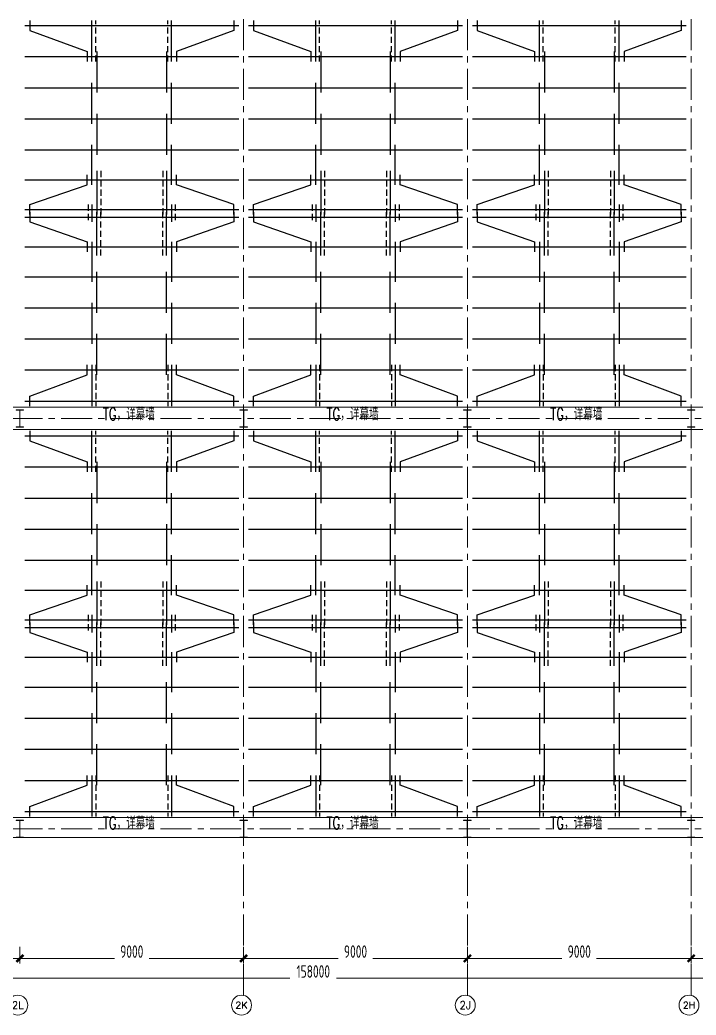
# Model space of a CAD drawing. Extents: x -1201378 to 2367219, y -619313 to 244905.
# Drawn here: x 2226242 to 2253442, y -71587 to -31573 of the extents above; entities that cross this region are included whole.
import ezdxf
from ezdxf.enums import TextEntityAlignment as Align

# ---------------------------------------------------------------- set-up
doc = ezdxf.new("R2010")
doc.units = 0
doc.header["$LTSCALE"] = 1000
doc.linetypes.add('CENTER', pattern=[2, 1.25, -0.25, 0.25, -0.25])
doc.linetypes.add('DASHED', pattern=[0.75, 0.5, -0.25])
doc.layers.get('0').update_dxf_attribs({"linetype": 'CONTINUOUS'})
doc.layers.get('Defpoints').update_dxf_attribs({"linetype": 'CONTINUOUS'})
for name, color, linetype, lineweight in [('S-axis', 111, 'CONTINUOUS', 0), ('S-col', 2, 'CONTINUOUS', 0), ('S-dote', 5, 'CENTER', 0), ('THIN', 7, 'CONTINUOUS', 0), ('梁', 4, 'CONTINUOUS', 18)]:
    doc.layers.add(name, color=color, linetype=linetype, lineweight=lineweight)
doc.layers.add('S-SHAPE', color=51, linetype='CONTINUOUS')
doc.styles.add('_TCH_AXIS', font='COMPLEX', dxfattribs={"bigfont": 'GBCBIG'})
doc.styles.add('TSSD_Dimension', font='tssdeng.shx', dxfattribs={"width": 0.7, "bigfont": 'hztxt.shx'})
doc.styles.add('TSSD_Rein', font='tj-romans1.shx', dxfattribs={"width": 0.7, "bigfont": 'tj-hztxt.shx'})
doc.dimstyles.new('TSSD_200_200', dxfattribs={"dimtxt": 500, "dimasz": 200, "dimexe": 200, "dimexo": 500, "dimgap": 200, "dimtad": 1, "dimdec": 0, "dimzin": 0, "dimdsep": 46, "dimtxsty": 'TSSD_Dimension', "dimblk": 'ARCHTICK', "dimcen": 0, "dimdle": 200, "dimclrt": 7, "dimadec": 0, "dimazin": 0, "dimtfac": 1, "dimtdec": 0, "dimtix": 1, "dimtmove": 2, "dimatfit": 3, "dimfxl": 1, "dimtolj": 1, "dimtzin": 0, "dimarcsym": 0})

# ---------------------------------------------------------------- blocks, each defined once
blk = doc.blocks.new('_ArchTick')
at = {"color": 0, "linetype": 'ByBlock', "const_width": 0.5}
blk.add_lwpolyline([(-0.71, -0.71), (0.71, 0.71)], dxfattribs=at)
blk = doc.blocks.new('*D73')
at = {"layer": 'Defpoints', "color": 0, "transparency": 16777216}
for p in [(-182758, -268348), (-173758, -268348), (-173758, -269308)]:
    blk.add_point(p, dxfattribs=at)
at = {"layer": 'S-axis', "color": 0, "lineweight": -2, "transparency": 16777216}
for p, q in [((-182758, -268848), (-182758, -269508)), ((-173758, -268848), (-173758, -269508)), ((-182958, -269308), (-178957, -269308)), ((-173558, -269308), (-177560, -269308))]:
    blk.add_line(p, q, dxfattribs=at)
at = {"layer": 'S-axis', "color": 0, "lineweight": -2, "transparency": 16777216, "xscale": 200, "yscale": 200, "zscale": 200, "rotation": 180}
blk.add_blockref('_ArchTick', (-182758, -269308), dxfattribs=at)
at = {"layer": 'S-axis', "color": 0, "lineweight": -2, "transparency": 16777216, "xscale": 200, "yscale": 200, "zscale": 200}
blk.add_blockref('_ArchTick', (-173758, -269308), dxfattribs=at)
at = {"layer": 'S-axis', "color": 7, "transparency": 16777216, "insert": (-178258, -269033), "char_height": 500, "attachment_point": 5, "style": 'TSSD_Dimension'}
blk.add_mtext('\\A1;9000', dxfattribs=at)
blk = doc.blocks.new('*D74')
at = {"layer": 'Defpoints', "color": 0, "transparency": 16777216}
for p in [(-173758, -268348), (-164758, -268348), (-164758, -269308)]:
    blk.add_point(p, dxfattribs=at)
at = {"layer": 'S-axis', "color": 0, "lineweight": -2, "transparency": 16777216}
for p, q in [((-173758, -268848), (-173758, -269508)), ((-164758, -268848), (-164758, -269508)), ((-173958, -269308), (-169957, -269308)), ((-164558, -269308), (-168560, -269308))]:
    blk.add_line(p, q, dxfattribs=at)
at = {"layer": 'S-axis', "color": 0, "lineweight": -2, "transparency": 16777216, "xscale": 200, "yscale": 200, "zscale": 200, "rotation": 180}
blk.add_blockref('_ArchTick', (-173758, -269308), dxfattribs=at)
at = {"layer": 'S-axis', "color": 0, "lineweight": -2, "transparency": 16777216, "xscale": 200, "yscale": 200, "zscale": 200}
blk.add_blockref('_ArchTick', (-164758, -269308), dxfattribs=at)
at = {"layer": 'S-axis', "color": 7, "transparency": 16777216, "insert": (-169258, -269033), "char_height": 500, "attachment_point": 5, "style": 'TSSD_Dimension'}
blk.add_mtext('\\A1;9000', dxfattribs=at)
blk = doc.blocks.new('*D75')
at = {"layer": 'Defpoints', "color": 0, "transparency": 16777216}
for p in [(-164758, -268348), (-155758, -268348), (-155758, -269308)]:
    blk.add_point(p, dxfattribs=at)
at = {"layer": 'S-axis', "color": 0, "lineweight": -2, "transparency": 16777216}
for p, q in [((-164758, -268848), (-164758, -269508)), ((-155758, -268848), (-155758, -269508)), ((-164958, -269308), (-160957, -269308)), ((-155558, -269308), (-159560, -269308))]:
    blk.add_line(p, q, dxfattribs=at)
at = {"layer": 'S-axis', "color": 0, "lineweight": -2, "transparency": 16777216, "xscale": 200, "yscale": 200, "zscale": 200, "rotation": 180}
blk.add_blockref('_ArchTick', (-164758, -269308), dxfattribs=at)
at = {"layer": 'S-axis', "color": 0, "lineweight": -2, "transparency": 16777216, "xscale": 200, "yscale": 200, "zscale": 200}
blk.add_blockref('_ArchTick', (-155758, -269308), dxfattribs=at)
at = {"layer": 'S-axis', "color": 7, "transparency": 16777216, "insert": (-160258, -269033), "char_height": 500, "attachment_point": 5, "style": 'TSSD_Dimension'}
blk.add_mtext('\\A1;9000', dxfattribs=at)
blk = doc.blocks.new('*D76')
at = {"layer": 'Defpoints', "color": 0, "transparency": 16777216}
for p in [(-155758, -268348), (-146758, -268348), (-146758, -269308)]:
    blk.add_point(p, dxfattribs=at)
at = {"layer": 'S-axis', "color": 0, "lineweight": -2, "transparency": 16777216}
for p, q in [((-155758, -268848), (-155758, -269508)), ((-146758, -268848), (-146758, -269508)), ((-155958, -269308), (-151957, -269308)), ((-146558, -269308), (-150560, -269308))]:
    blk.add_line(p, q, dxfattribs=at)
at = {"layer": 'S-axis', "color": 0, "lineweight": -2, "transparency": 16777216, "xscale": 200, "yscale": 200, "zscale": 200, "rotation": 180}
blk.add_blockref('_ArchTick', (-155758, -269308), dxfattribs=at)
at = {"layer": 'S-axis', "color": 0, "lineweight": -2, "transparency": 16777216, "xscale": 200, "yscale": 200, "zscale": 200}
blk.add_blockref('_ArchTick', (-146758, -269308), dxfattribs=at)
at = {"layer": 'S-axis', "color": 7, "transparency": 16777216, "insert": (-151258, -269033), "char_height": 500, "attachment_point": 5, "style": 'TSSD_Dimension'}
blk.add_mtext('\\A1;9000', dxfattribs=at)
blk = doc.blocks.new('*D77')
at = {"layer": 'Defpoints', "color": 0, "transparency": 16777216}
for p in [(-146758, -268348), (-137758, -268348), (-137758, -269308)]:
    blk.add_point(p, dxfattribs=at)
at = {"layer": 'S-axis', "color": 0, "lineweight": -2, "transparency": 16777216}
for p, q in [((-146758, -268848), (-146758, -269508)), ((-137758, -268848), (-137758, -269508)), ((-146958, -269308), (-142957, -269308)), ((-137558, -269308), (-141560, -269308))]:
    blk.add_line(p, q, dxfattribs=at)
at = {"layer": 'S-axis', "color": 0, "lineweight": -2, "transparency": 16777216, "xscale": 200, "yscale": 200, "zscale": 200, "rotation": 180}
blk.add_blockref('_ArchTick', (-146758, -269308), dxfattribs=at)
at = {"layer": 'S-axis', "color": 0, "lineweight": -2, "transparency": 16777216, "xscale": 200, "yscale": 200, "zscale": 200}
blk.add_blockref('_ArchTick', (-137758, -269308), dxfattribs=at)
at = {"layer": 'S-axis', "color": 7, "transparency": 16777216, "insert": (-142258, -269033), "char_height": 500, "attachment_point": 5, "style": 'TSSD_Dimension'}
blk.add_mtext('\\A1;9000', dxfattribs=at)
blk = doc.blocks.new('*D92')
at = {"layer": 'Defpoints', "color": 0, "transparency": 16777216}
for p in [(-240958, -268448), (-82958, -268448), (-82958, -270108)]:
    blk.add_point(p, dxfattribs=at)
at = {"layer": 'S-axis', "color": 0, "lineweight": -2, "transparency": 16777216}
for p, q in [((-240958, -268948), (-240958, -270308)), ((-82958, -268948), (-82958, -270308)), ((-241158, -270108), (-162899, -270108)), ((-82758, -270108), (-161018, -270108))]:
    blk.add_line(p, q, dxfattribs=at)
at = {"layer": 'S-axis', "color": 0, "lineweight": -2, "transparency": 16777216, "xscale": 200, "yscale": 200, "zscale": 200, "rotation": 180}
blk.add_blockref('_ArchTick', (-240958, -270108), dxfattribs=at)
at = {"layer": 'S-axis', "color": 0, "lineweight": -2, "transparency": 16777216, "xscale": 200, "yscale": 200, "zscale": 200}
blk.add_blockref('_ArchTick', (-82958, -270108), dxfattribs=at)
at = {"layer": 'S-axis', "color": 7, "transparency": 16777216, "insert": (-161958, -269833), "char_height": 500, "attachment_point": 5, "style": 'TSSD_Dimension'}
blk.add_mtext('\\A1;158000', dxfattribs=at)
blk = doc.blocks.new('nt66')
at = {"layer": 'S-col'}
blk.add_lwpolyline([(-195790, 766820), (-195490, 766820), (-195490, 766808), (-195636, 766808), (-195636, 766132), (-195490, 766132), (-195490, 766120), (-195790, 766120), (-195790, 766132), (-195644, 766132), (-195644, 766808), (-195790, 766808)], close=True, dxfattribs=at)
blk = doc.blocks.new('33333')
for p in [(-23214, -109900), (-14214, -109900), (-5214, -109900), (3786, -109900), (-23214, -126400), (-14214, -126400), (-5214, -126400), (3786, -126400)]:
    blk.add_blockref('nt66', p)
blk = doc.blocks.new('2#轴网')
at = {"layer": 'S-axis'}
for centre in [(-173843.4, -271187), (-164843.4, -271187), (-155843.4, -271187), (-146843.4, -271187)]:
    blk.add_circle(centre, 400, dxfattribs=at)
at = {"layer": 'S-dote'}
for p, q in [((-164758.5, -270787), (-164758.5, -175298.2)), ((-155758.5, -270787), (-155758.5, -175298.2)), ((-146758.5, -270787), (-146758.5, -175298.2)), ((-74854.3, -247598.2), (-251154.3, -247598.2)), ((-74854.3, -264098.2), (-251154.3, -264098.2))]:
    blk.add_line(p, q, dxfattribs=at)
at = {"layer": 'S-axis', "style": '_TCH_AXIS'}
for s, height, p, p2 in [('2L', 288.12, (-174083.5, -271331.1), (-173603.3, -271331.1)), ('2K', 265.5, (-165089.9, -271319.8), (-164596.8, -271319.8)), ('2J', 314.07, (-156075.2, -271344.1), (-155611.5, -271344.1)), ('2H', 260.31, (-147091.3, -271317.2), (-146595.5, -271317.2))]:
    blk.add_text(s, height=height, dxfattribs=at).set_placement(p, p2, align=Align.FIT)
at = {"layer": 'S-axis'}
for base, p1, p2, picture, middle in [((-82958.5, -270108.2), (-240958.5, -268448.2), (-82958.5, -268448.2), '*D92', (-161958.5, -269833.2)), ((-173758.5, -269308.2), (-182758.5, -268348.2), (-173758.5, -268348.2), '*D73', (-178258.5, -269033.2)), ((-164758.5, -269308.2), (-173758.5, -268348.2), (-164758.5, -268348.2), '*D74', (-169258.5, -269033.2)), ((-155758.5, -269308.2), (-164758.5, -268348.2), (-155758.5, -268348.2), '*D75', (-160258.5, -269033.2)), ((-146758.5, -269308.2), (-155758.5, -268348.2), (-146758.5, -268348.2), '*D76', (-151258.5, -269033.2)), ((-137758.5, -269308.2), (-146758.5, -268348.2), (-137758.5, -268348.2), '*D77', (-142258.5, -269033.2))]:
    dim = blk.add_linear_dim(base=base, p1=p1, p2=p2, angle=0, dimstyle='TSSD_200_200', dxfattribs=at)
    dim.commit()
    dim.dimension.update_dxf_attribs({"geometry": picture, "text_midpoint": middle, "dimtype": 161})

msp = doc.modelspace()

# ---------------------------------------------------------------- linework, layer by layer
at = {"layer": 'S-SHAPE'}
for p, q in [((2229141.5, -33248.2), (2229141.5, -31598.2)), ((2232341.5, -33248.2), (2232341.5, -31598.2)), ((2238141.5, -33248.2), (2238141.5, -31598.2)), ((2241341.5, -33248.2), (2241341.5, -31598.2)), ((2247141.5, -33248.2), (2247141.5, -31598.2)), ((2250341.5, -33248.2), (2250341.5, -31598.2)), ((2226441.5, -31798.2), (2235041.5, -31798.2)), ((2235441.5, -31798.2), (2244041.5, -31798.2)), ((2244441.5, -31798.2), (2253041.5, -31798.2)), ((2226441.5, -33048.2), (2235041.5, -33048.2)), ((2229341.5, -32848.2), (2229341.5, -34498.2)), ((2232141.5, -32848.2), (2232141.5, -34498.2)), ((2235441.5, -33048.2), (2244041.5, -33048.2)), ((2238341.5, -32848.2), (2238341.5, -34498.2)), ((2241141.5, -32848.2), (2241141.5, -34498.2)), ((2244441.5, -33048.2), (2253041.5, -33048.2)), ((2247341.5, -32848.2), (2247341.5, -34498.2)), ((2250141.5, -32848.2), (2250141.5, -34498.2)), ((2226441.5, -34298.2), (2235041.5, -34298.2)), ((2229141.5, -35748.2), (2229141.5, -34098.2)), ((2232341.5, -35748.2), (2232341.5, -34098.2)), ((2235441.5, -34298.2), (2244041.5, -34298.2)), ((2238141.5, -35748.2), (2238141.5, -34098.2)), ((2241341.5, -35748.2), (2241341.5, -34098.2)), ((2244441.5, -34298.2), (2253041.5, -34298.2)), ((2247141.5, -35748.2), (2247141.5, -34098.2)), ((2250341.5, -35748.2), (2250341.5, -34098.2)), ((2226441.5, -35548.2), (2235041.5, -35548.2)), ((2229341.5, -35348.2), (2229341.5, -36998.2)), ((2232141.5, -35348.2), (2232141.5, -36998.2)), ((2235441.5, -35548.2), (2244041.5, -35548.2)), ((2238341.5, -35348.2), (2238341.5, -36998.2)), ((2241141.5, -35348.2), (2241141.5, -36998.2)), ((2244441.5, -35548.2), (2253041.5, -35548.2)), ((2247341.5, -35348.2), (2247341.5, -36998.2)), ((2250141.5, -35348.2), (2250141.5, -36998.2)), ((2226441.5, -36798.2), (2235041.5, -36798.2)), ((2229141.5, -38198.2), (2229141.5, -36598.2)), ((2232341.5, -38198.2), (2232341.5, -36598.2)), ((2235441.5, -36798.2), (2244041.5, -36798.2)), ((2238141.5, -38198.2), (2238141.5, -36598.2)), ((2241341.5, -38198.2), (2241341.5, -36598.2)), ((2244441.5, -36798.2), (2253041.5, -36798.2)), ((2247141.5, -38198.2), (2247141.5, -36598.2)), ((2250341.5, -38198.2), (2250341.5, -36598.2)), ((2226441.5, -37998.2), (2235041.5, -37998.2)), ((2229341.5, -37648.2), (2229341.5, -39398.2)), ((2232141.5, -37648.2), (2232141.5, -39398.2)), ((2235441.5, -37998.2), (2244041.5, -37998.2)), ((2238341.5, -37648.2), (2238341.5, -39398.2)), ((2241141.5, -37648.2), (2241141.5, -39398.2)), ((2244441.5, -37998.2), (2253041.5, -37998.2)), ((2247341.5, -37648.2), (2247341.5, -39398.2)), ((2250141.5, -37648.2), (2250141.5, -39398.2)), ((2226441.5, -39198.2), (2235041.5, -39198.2)), ((2229141.5, -38998.2), (2229141.5, -39698.2)), ((2232341.5, -38998.2), (2232341.5, -39698.2)), ((2235441.5, -39198.2), (2244041.5, -39198.2)), ((2238141.5, -38998.2), (2238141.5, -39698.2)), ((2241341.5, -38998.2), (2241341.5, -39698.2)), ((2244441.5, -39198.2), (2253041.5, -39198.2)), ((2247141.5, -38998.2), (2247141.5, -39698.2)), ((2250341.5, -38998.2), (2250341.5, -39698.2)), ((2226441.5, -39498.2), (2235041.5, -39498.2)), ((2229341.5, -41048.2), (2229341.5, -39298.2)), ((2232141.5, -41048.2), (2232141.5, -39298.2)), ((2235441.5, -39498.2), (2244041.5, -39498.2)), ((2238341.5, -41048.2), (2238341.5, -39298.2)), ((2241141.5, -41048.2), (2241141.5, -39298.2)), ((2244441.5, -39498.2), (2253041.5, -39498.2)), ((2247341.5, -41048.2), (2247341.5, -39298.2)), ((2250141.5, -41048.2), (2250141.5, -39298.2)), ((2226441.5, -40698.2), (2235041.5, -40698.2)), ((2229141.5, -40498.2), (2229141.5, -42098.2)), ((2232341.5, -40498.2), (2232341.5, -42098.2)), ((2235441.5, -40698.2), (2244041.5, -40698.2)), ((2238141.5, -40498.2), (2238141.5, -42098.2)), ((2241341.5, -40498.2), (2241341.5, -42098.2)), ((2244441.5, -40698.2), (2253041.5, -40698.2)), ((2247141.5, -40498.2), (2247141.5, -42098.2)), ((2250341.5, -40498.2), (2250341.5, -42098.2)), ((2226441.5, -41898.2), (2235041.5, -41898.2)), ((2229341.5, -43348.2), (2229341.5, -41698.2)), ((2232141.5, -43348.2), (2232141.5, -41698.2)), ((2235441.5, -41898.2), (2244041.5, -41898.2)), ((2238341.5, -43348.2), (2238341.5, -41698.2)), ((2241141.5, -43348.2), (2241141.5, -41698.2)), ((2244441.5, -41898.2), (2253041.5, -41898.2)), ((2247341.5, -43348.2), (2247341.5, -41698.2)), ((2250141.5, -43348.2), (2250141.5, -41698.2)), ((2226441.5, -43148.2), (2235041.5, -43148.2)), ((2229141.5, -42948.2), (2229141.5, -44598.2)), ((2232341.5, -42948.2), (2232341.5, -44598.2)), ((2235441.5, -43148.2), (2244041.5, -43148.2)), ((2238141.5, -42948.2), (2238141.5, -44598.2)), ((2241341.5, -42948.2), (2241341.5, -44598.2)), ((2244441.5, -43148.2), (2253041.5, -43148.2)), ((2247141.5, -42948.2), (2247141.5, -44598.2)), ((2250341.5, -42948.2), (2250341.5, -44598.2)), ((2226441.5, -44398.2), (2235041.5, -44398.2)), ((2229341.5, -45848.2), (2229341.5, -44198.2)), ((2232141.5, -45848.2), (2232141.5, -44198.2)), ((2235441.5, -44398.2), (2244041.5, -44398.2)), ((2238341.5, -45848.2), (2238341.5, -44198.2)), ((2241141.5, -45848.2), (2241141.5, -44198.2)), ((2244441.5, -44398.2), (2253041.5, -44398.2)), ((2247341.5, -45848.2), (2247341.5, -44198.2)), ((2250141.5, -45848.2), (2250141.5, -44198.2)), ((2229141.5, -45448.2), (2229141.5, -47098.2)), ((2232341.5, -45448.2), (2232341.5, -47098.2)), ((2238141.5, -45448.2), (2238141.5, -47098.2)), ((2241341.5, -45448.2), (2241341.5, -47098.2)), ((2247141.5, -45448.2), (2247141.5, -47098.2)), ((2250341.5, -45448.2), (2250341.5, -47098.2)), ((2226441.5, -45648.2), (2235041.5, -45648.2)), ((2235441.5, -45648.2), (2244041.5, -45648.2)), ((2244441.5, -45648.2), (2253041.5, -45648.2)), ((2226441.5, -46898.2), (2235041.5, -46898.2)), ((2235441.5, -46898.2), (2244041.5, -46898.2)), ((2244441.5, -46898.2), (2253041.5, -46898.2)), ((2226441.5, -48298.2), (2235041.5, -48298.2)), ((2229141.5, -49748.2), (2229141.5, -48098.2)), ((2232341.5, -49748.2), (2232341.5, -48098.2)), ((2235441.5, -48298.2), (2244041.5, -48298.2)), ((2238141.5, -49748.2), (2238141.5, -48098.2)), ((2241341.5, -49748.2), (2241341.5, -48098.2)), ((2244441.5, -48298.2), (2253041.5, -48298.2)), ((2247141.5, -49748.2), (2247141.5, -48098.2)), ((2250341.5, -49748.2), (2250341.5, -48098.2)), ((2226441.5, -49548.2), (2235041.5, -49548.2)), ((2229341.5, -49348.2), (2229341.5, -50998.2)), ((2232141.5, -49348.2), (2232141.5, -50998.2)), ((2235441.5, -49548.2), (2244041.5, -49548.2)), ((2238341.5, -49348.2), (2238341.5, -50998.2)), ((2241141.5, -49348.2), (2241141.5, -50998.2)), ((2244441.5, -49548.2), (2253041.5, -49548.2)), ((2247341.5, -49348.2), (2247341.5, -50998.2)), ((2250141.5, -49348.2), (2250141.5, -50998.2)), ((2226441.5, -50798.2), (2235041.5, -50798.2)), ((2229141.5, -52248.2), (2229141.5, -50598.2)), ((2232341.5, -52248.2), (2232341.5, -50598.2)), ((2235441.5, -50798.2), (2244041.5, -50798.2)), ((2238141.5, -52248.2), (2238141.5, -50598.2)), ((2241341.5, -52248.2), (2241341.5, -50598.2)), ((2244441.5, -50798.2), (2253041.5, -50798.2)), ((2247141.5, -52248.2), (2247141.5, -50598.2)), ((2250341.5, -52248.2), (2250341.5, -50598.2)), ((2229341.5, -51848.2), (2229341.5, -53498.2)), ((2232141.5, -51848.2), (2232141.5, -53498.2)), ((2238341.5, -51848.2), (2238341.5, -53498.2)), ((2241141.5, -51848.2), (2241141.5, -53498.2)), ((2247341.5, -51848.2), (2247341.5, -53498.2)), ((2250141.5, -51848.2), (2250141.5, -53498.2)), ((2226441.5, -52048.2), (2235041.5, -52048.2)), ((2235441.5, -52048.2), (2244041.5, -52048.2)), ((2244441.5, -52048.2), (2253041.5, -52048.2)), ((2229141.5, -54698.2), (2229141.5, -53098.2)), ((2232341.5, -54698.2), (2232341.5, -53098.2)), ((2238141.5, -54698.2), (2238141.5, -53098.2)), ((2241341.5, -54698.2), (2241341.5, -53098.2)), ((2247141.5, -54698.2), (2247141.5, -53098.2)), ((2250341.5, -54698.2), (2250341.5, -53098.2)), ((2226441.5, -53298.2), (2235041.5, -53298.2)), ((2235441.5, -53298.2), (2244041.5, -53298.2)), ((2244441.5, -53298.2), (2253041.5, -53298.2)), ((2229341.5, -54148.2), (2229341.5, -55898.2)), ((2232141.5, -54148.2), (2232141.5, -55898.2)), ((2238341.5, -54148.2), (2238341.5, -55898.2)), ((2241141.5, -54148.2), (2241141.5, -55898.2)), ((2247341.5, -54148.2), (2247341.5, -55898.2)), ((2250141.5, -54148.2), (2250141.5, -55898.2)), ((2226441.5, -54498.2), (2235041.5, -54498.2)), ((2235441.5, -54498.2), (2244041.5, -54498.2)), ((2244441.5, -54498.2), (2253041.5, -54498.2)), ((2229141.5, -55498.2), (2229141.5, -56198.2)), ((2232341.5, -55498.2), (2232341.5, -56198.2)), ((2238141.5, -55498.2), (2238141.5, -56198.2)), ((2241341.5, -55498.2), (2241341.5, -56198.2)), ((2247141.5, -55498.2), (2247141.5, -56198.2)), ((2250341.5, -55498.2), (2250341.5, -56198.2)), ((2226441.5, -55698.2), (2235041.5, -55698.2)), ((2226441.5, -55998.2), (2235041.5, -55998.2)), ((2229341.5, -57548.2), (2229341.5, -55798.2)), ((2232141.5, -57548.2), (2232141.5, -55798.2)), ((2235441.5, -55698.2), (2244041.5, -55698.2)), ((2235441.5, -55998.2), (2244041.5, -55998.2)), ((2238341.5, -57548.2), (2238341.5, -55798.2)), ((2241141.5, -57548.2), (2241141.5, -55798.2)), ((2244441.5, -55698.2), (2253041.5, -55698.2)), ((2244441.5, -55998.2), (2253041.5, -55998.2)), ((2247341.5, -57548.2), (2247341.5, -55798.2)), ((2250141.5, -57548.2), (2250141.5, -55798.2)), ((2226441.5, -57198.2), (2235041.5, -57198.2)), ((2229141.5, -56998.2), (2229141.5, -58598.2)), ((2232341.5, -56998.2), (2232341.5, -58598.2)), ((2235441.5, -57198.2), (2244041.5, -57198.2)), ((2238141.5, -56998.2), (2238141.5, -58598.2)), ((2241341.5, -56998.2), (2241341.5, -58598.2)), ((2244441.5, -57198.2), (2253041.5, -57198.2)), ((2247141.5, -56998.2), (2247141.5, -58598.2)), ((2250341.5, -56998.2), (2250341.5, -58598.2)), ((2226441.5, -58398.2), (2235041.5, -58398.2)), ((2229341.5, -59848.2), (2229341.5, -58198.2)), ((2232141.5, -59848.2), (2232141.5, -58198.2)), ((2235441.5, -58398.2), (2244041.5, -58398.2)), ((2238341.5, -59848.2), (2238341.5, -58198.2)), ((2241141.5, -59848.2), (2241141.5, -58198.2)), ((2244441.5, -58398.2), (2253041.5, -58398.2)), ((2247341.5, -59848.2), (2247341.5, -58198.2)), ((2250141.5, -59848.2), (2250141.5, -58198.2)), ((2229141.5, -59448.2), (2229141.5, -61098.2)), ((2232341.5, -59448.2), (2232341.5, -61098.2)), ((2238141.5, -59448.2), (2238141.5, -61098.2)), ((2241341.5, -59448.2), (2241341.5, -61098.2)), ((2247141.5, -59448.2), (2247141.5, -61098.2)), ((2250341.5, -59448.2), (2250341.5, -61098.2)), ((2226441.5, -59648.2), (2235041.5, -59648.2)), ((2235441.5, -59648.2), (2244041.5, -59648.2)), ((2244441.5, -59648.2), (2253041.5, -59648.2)), ((2229341.5, -62348.2), (2229341.5, -60698.2)), ((2232141.5, -62348.2), (2232141.5, -60698.2)), ((2238341.5, -62348.2), (2238341.5, -60698.2)), ((2241141.5, -62348.2), (2241141.5, -60698.2)), ((2247341.5, -62348.2), (2247341.5, -60698.2)), ((2250141.5, -62348.2), (2250141.5, -60698.2)), ((2226441.5, -60898.2), (2235041.5, -60898.2)), ((2235441.5, -60898.2), (2244041.5, -60898.2)), ((2244441.5, -60898.2), (2253041.5, -60898.2)), ((2229141.5, -61948.2), (2229141.5, -63598.2)), ((2232341.5, -61948.2), (2232341.5, -63598.2)), ((2238141.5, -61948.2), (2238141.5, -63598.2)), ((2241341.5, -61948.2), (2241341.5, -63598.2)), ((2247141.5, -61948.2), (2247141.5, -63598.2)), ((2250341.5, -61948.2), (2250341.5, -63598.2)), ((2226441.5, -62148.2), (2235041.5, -62148.2)), ((2235441.5, -62148.2), (2244041.5, -62148.2)), ((2244441.5, -62148.2), (2253041.5, -62148.2)), ((2226441.5, -63398.2), (2235041.5, -63398.2)), ((2235441.5, -63398.2), (2244041.5, -63398.2)), ((2244441.5, -63398.2), (2253041.5, -63398.2))]:
    msp.add_line(p, q, dxfattribs=at)
at = {"layer": 'S-SHAPE', "linetype": 'DASHED', "ltscale": 0.5}
for p, q in [((2229291.5, -33248.2), (2229291.5, -31598.2)), ((2232191.5, -33248.2), (2232191.5, -31598.2)), ((2238291.5, -33248.2), (2238291.5, -31598.2)), ((2241191.5, -33248.2), (2241191.5, -31598.2)), ((2247291.5, -33248.2), (2247291.5, -31598.2)), ((2250191.5, -33248.2), (2250191.5, -31598.2)), ((2229491.5, -37648.2), (2229491.5, -39398.2)), ((2231991.5, -37648.2), (2231991.5, -39398.2)), ((2238491.5, -37648.2), (2238491.5, -39398.2)), ((2240991.5, -37648.2), (2240991.5, -39398.2)), ((2247491.5, -37648.2), (2247491.5, -39398.2)), ((2249991.5, -37648.2), (2249991.5, -39398.2)), ((2228991.5, -38998.2), (2228991.5, -39698.2)), ((2232491.5, -38998.2), (2232491.5, -39698.2)), ((2237991.5, -38998.2), (2237991.5, -39698.2)), ((2241491.5, -38998.2), (2241491.5, -39698.2)), ((2246991.5, -38998.2), (2246991.5, -39698.2)), ((2250491.5, -38998.2), (2250491.5, -39698.2)), ((2229491.5, -41048.2), (2229491.5, -39298.2)), ((2231991.5, -41048.2), (2231991.5, -39298.2)), ((2238491.5, -41048.2), (2238491.5, -39298.2)), ((2240991.5, -41048.2), (2240991.5, -39298.2)), ((2247491.5, -41048.2), (2247491.5, -39298.2)), ((2249991.5, -41048.2), (2249991.5, -39298.2)), ((2229291.5, -45448.2), (2229291.5, -47098.2)), ((2232191.5, -45448.2), (2232191.5, -47098.2)), ((2238291.5, -45448.2), (2238291.5, -47098.2)), ((2241191.5, -45448.2), (2241191.5, -47098.2)), ((2247291.5, -45448.2), (2247291.5, -47098.2)), ((2250191.5, -45448.2), (2250191.5, -47098.2)), ((2229291.5, -49748.2), (2229291.5, -48098.2)), ((2232191.5, -49748.2), (2232191.5, -48098.2)), ((2238291.5, -49748.2), (2238291.5, -48098.2)), ((2241191.5, -49748.2), (2241191.5, -48098.2)), ((2247291.5, -49748.2), (2247291.5, -48098.2)), ((2250191.5, -49748.2), (2250191.5, -48098.2)), ((2229491.5, -54148.2), (2229491.5, -55898.2)), ((2231991.5, -54148.2), (2231991.5, -55898.2)), ((2238491.5, -54148.2), (2238491.5, -55898.2)), ((2240991.5, -54148.2), (2240991.5, -55898.2)), ((2247491.5, -54148.2), (2247491.5, -55898.2)), ((2249991.5, -54148.2), (2249991.5, -55898.2)), ((2228991.5, -55498.2), (2228991.5, -56198.2)), ((2232491.5, -55498.2), (2232491.5, -56198.2)), ((2237991.5, -55498.2), (2237991.5, -56198.2)), ((2241491.5, -55498.2), (2241491.5, -56198.2)), ((2246991.5, -55498.2), (2246991.5, -56198.2)), ((2250491.5, -55498.2), (2250491.5, -56198.2)), ((2229491.5, -57548.2), (2229491.5, -55798.2)), ((2231991.5, -57548.2), (2231991.5, -55798.2)), ((2238491.5, -57548.2), (2238491.5, -55798.2)), ((2240991.5, -57548.2), (2240991.5, -55798.2)), ((2247491.5, -57548.2), (2247491.5, -55798.2)), ((2249991.5, -57548.2), (2249991.5, -55798.2)), ((2229291.5, -61948.2), (2229291.5, -63598.2)), ((2232191.5, -61948.2), (2232191.5, -63598.2)), ((2238291.5, -61948.2), (2238291.5, -63598.2)), ((2241191.5, -61948.2), (2241191.5, -63598.2)), ((2247291.5, -61948.2), (2247291.5, -63598.2)), ((2250191.5, -61948.2), (2250191.5, -63598.2))]:
    msp.add_line(p, q, dxfattribs=at)
at = {"layer": 'S-SHAPE'}
for points in [[(2226641.5, -31598.2), (2226641.5, -31998.2), (2228941.5, -32848.2), (2228941.5, -33248.2)], [(2234841.5, -31598.2), (2234841.5, -31998.2), (2232541.5, -32848.2), (2232541.5, -33248.2)], [(2235641.5, -31598.2), (2235641.5, -31998.2), (2237941.5, -32848.2), (2237941.5, -33248.2)], [(2243841.5, -31598.2), (2243841.5, -31998.2), (2241541.5, -32848.2), (2241541.5, -33248.2)], [(2244641.5, -31598.2), (2244641.5, -31998.2), (2246941.5, -32848.2), (2246941.5, -33248.2)], [(2252841.5, -31598.2), (2252841.5, -31998.2), (2250541.5, -32848.2), (2250541.5, -33248.2)], [(2226641.5, -39398.2), (2226641.5, -38998.2), (2228941.5, -38198.2), (2228941.5, -37798.2)], [(2234841.5, -39398.2), (2234841.5, -38998.2), (2232541.5, -38198.2), (2232541.5, -37798.2)], [(2235641.5, -39398.2), (2235641.5, -38998.2), (2237941.5, -38198.2), (2237941.5, -37798.2)], [(2243841.5, -39398.2), (2243841.5, -38998.2), (2241541.5, -38198.2), (2241541.5, -37798.2)], [(2244641.5, -39398.2), (2244641.5, -38998.2), (2246941.5, -38198.2), (2246941.5, -37798.2)], [(2252841.5, -39398.2), (2252841.5, -38998.2), (2250541.5, -38198.2), (2250541.5, -37798.2)], [(2226641.5, -39298.2), (2226641.5, -39698.2), (2228941.5, -40498.2), (2228941.5, -40898.2)], [(2234841.5, -39298.2), (2234841.5, -39698.2), (2232541.5, -40498.2), (2232541.5, -40898.2)], [(2235641.5, -39298.2), (2235641.5, -39698.2), (2237941.5, -40498.2), (2237941.5, -40898.2)], [(2243841.5, -39298.2), (2243841.5, -39698.2), (2241541.5, -40498.2), (2241541.5, -40898.2)], [(2244641.5, -39298.2), (2244641.5, -39698.2), (2246941.5, -40498.2), (2246941.5, -40898.2)], [(2252841.5, -39298.2), (2252841.5, -39698.2), (2250541.5, -40498.2), (2250541.5, -40898.2)], [(2226641.5, -47098.2), (2226641.5, -46698.2), (2228941.5, -45848.2), (2228941.5, -45448.2)], [(2234841.5, -47098.2), (2234841.5, -46698.2), (2232541.5, -45848.2), (2232541.5, -45448.2)], [(2235641.5, -47098.2), (2235641.5, -46698.2), (2237941.5, -45848.2), (2237941.5, -45448.2)], [(2243841.5, -47098.2), (2243841.5, -46698.2), (2241541.5, -45848.2), (2241541.5, -45448.2)], [(2244641.5, -47098.2), (2244641.5, -46698.2), (2246941.5, -45848.2), (2246941.5, -45448.2)], [(2252841.5, -47098.2), (2252841.5, -46698.2), (2250541.5, -45848.2), (2250541.5, -45448.2)], [(2226641.5, -48098.2), (2226641.5, -48498.2), (2228941.5, -49348.2), (2228941.5, -49748.2)], [(2234841.5, -48098.2), (2234841.5, -48498.2), (2232541.5, -49348.2), (2232541.5, -49748.2)], [(2235641.5, -48098.2), (2235641.5, -48498.2), (2237941.5, -49348.2), (2237941.5, -49748.2)], [(2243841.5, -48098.2), (2243841.5, -48498.2), (2241541.5, -49348.2), (2241541.5, -49748.2)], [(2244641.5, -48098.2), (2244641.5, -48498.2), (2246941.5, -49348.2), (2246941.5, -49748.2)], [(2252841.5, -48098.2), (2252841.5, -48498.2), (2250541.5, -49348.2), (2250541.5, -49748.2)], [(2226641.5, -55898.2), (2226641.5, -55498.2), (2228941.5, -54698.2), (2228941.5, -54298.2)], [(2234841.5, -55898.2), (2234841.5, -55498.2), (2232541.5, -54698.2), (2232541.5, -54298.2)], [(2235641.5, -55898.2), (2235641.5, -55498.2), (2237941.5, -54698.2), (2237941.5, -54298.2)], [(2243841.5, -55898.2), (2243841.5, -55498.2), (2241541.5, -54698.2), (2241541.5, -54298.2)], [(2244641.5, -55898.2), (2244641.5, -55498.2), (2246941.5, -54698.2), (2246941.5, -54298.2)], [(2252841.5, -55898.2), (2252841.5, -55498.2), (2250541.5, -54698.2), (2250541.5, -54298.2)], [(2226641.5, -55798.2), (2226641.5, -56198.2), (2228941.5, -56998.2), (2228941.5, -57398.2)], [(2234841.5, -55798.2), (2234841.5, -56198.2), (2232541.5, -56998.2), (2232541.5, -57398.2)], [(2235641.5, -55798.2), (2235641.5, -56198.2), (2237941.5, -56998.2), (2237941.5, -57398.2)], [(2243841.5, -55798.2), (2243841.5, -56198.2), (2241541.5, -56998.2), (2241541.5, -57398.2)], [(2244641.5, -55798.2), (2244641.5, -56198.2), (2246941.5, -56998.2), (2246941.5, -57398.2)], [(2252841.5, -55798.2), (2252841.5, -56198.2), (2250541.5, -56998.2), (2250541.5, -57398.2)], [(2226641.5, -63598.2), (2226641.5, -63198.2), (2228941.5, -62348.2), (2228941.5, -61948.2)], [(2234841.5, -63598.2), (2234841.5, -63198.2), (2232541.5, -62348.2), (2232541.5, -61948.2)], [(2235641.5, -63598.2), (2235641.5, -63198.2), (2237941.5, -62348.2), (2237941.5, -61948.2)], [(2243841.5, -63598.2), (2243841.5, -63198.2), (2241541.5, -62348.2), (2241541.5, -61948.2)], [(2244641.5, -63598.2), (2244641.5, -63198.2), (2246941.5, -62348.2), (2246941.5, -61948.2)], [(2252841.5, -63598.2), (2252841.5, -63198.2), (2250541.5, -62348.2), (2250541.5, -61948.2)]]:
    msp.add_lwpolyline(points, dxfattribs=at)
at = {"layer": '梁'}
for points in [[(2159791.5, -47148.2), (2316391.5, -47148.2), (2316391.5, -48048.2), (2159791.5, -48048.2)], [(2159791.5, -63648.2), (2316391.5, -63648.2), (2316391.5, -64448.2), (2159791.5, -64448.2)]]:
    msp.add_lwpolyline(points, close=True, dxfattribs=at)

# ---------------------------------------------------------------- block references
at = {"layer": 'S-axis'}
msp.add_blockref('2#轴网', (2400000, 200000), dxfattribs=at)
at = {"layer": 'S-col'}
msp.add_blockref('33333', (2445095.7, -704168.2), dxfattribs=at)

# ---------------------------------------------------------------- texts
at = {"layer": 'THIN', "style": 'TSSD_Rein', "width": 0.7}
for p in [(2230623.4, -47819.1), (2239623.4, -47819.1), (2248623.4, -47819.1), (2230623.4, -64261.7), (2239623.4, -64261.7), (2248623.4, -64261.7)]:
    msp.add_text('TG，详幕墙', height=500, dxfattribs=at).set_placement(p, align=Align.BOTTOM_CENTER)

doc.saveas('drawing.dxf')
